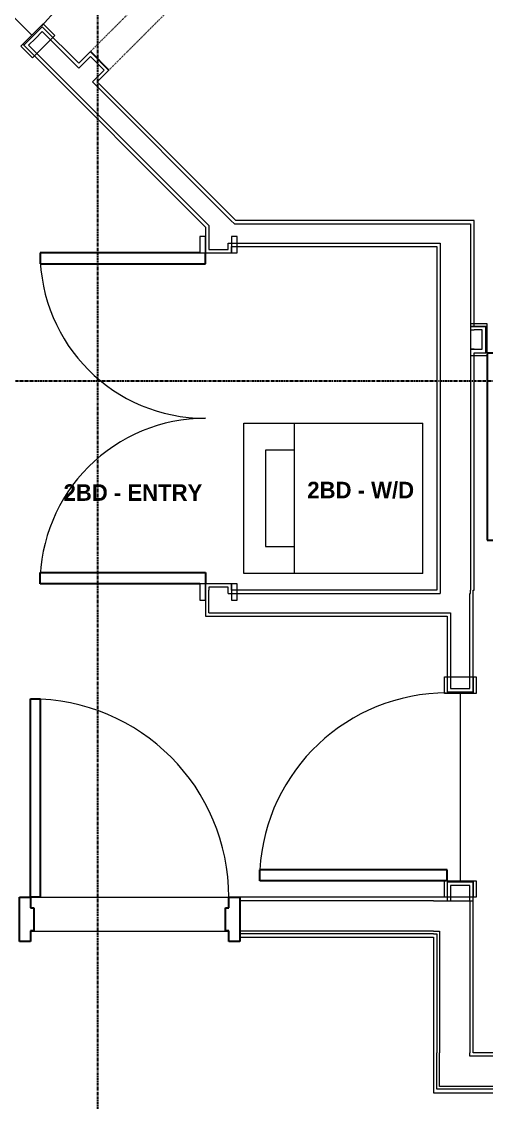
# Model space of a CAD drawing. Header units: inches. Extents: x -4093 to -1777, y 9773 to 12264.
# Drawn here: x -3495.1 to -3410.8, y 11716.4 to 11912.4 of the extents above; entities that cross this region are included whole.
import ezdxf

# ---------------------------------------------------------------- set-up
doc = ezdxf.new("R2010")
doc.units = ezdxf.units.IN
doc.header["$MEASUREMENT"] = 0
doc.linetypes.add('Grid Line 1_2_', pattern=[0.875, 0.5, -0.125, 0.125, -0.125])
doc.linetypes.add('Overhead', pattern=[0.15625, 0.09375, -0.0625])
for name, color, linetype, lineweight in [('0-1', 7, 'Continuous', 5), ('0-2', 7, 'Continuous', 9), ('0-3', 8, 'Continuous', 9), ('A-AREA-IDEN', 2, 'Continuous', 9), ('A-DETL-MEDM-1', 10, 'Continuous', 30), ('A-DETL-MEDM-2', 33, 'Overhead', 9), ('A-DOOR-1', 7, 'Continuous', 9), ('A-DOOR-2', 10, 'Continuous', 30), ('A-DOOR-3', 31, 'Overhead', 9), ('A-DOOR-FRAM-1', 10, 'Continuous', 30), ('A-FLOR-1', 7, 'Continuous', 9), ('A-FLOR-2', 192, 'Continuous', 9), ('A-WALL-1', 7, 'Continuous', 9), ('A-WALL-2', 250, 'Continuous', 18), ('I-WALL-1', 7, 'Continuous', 9), ('P-SANR-FIXT-1', 7, 'Continuous', 9), ('S-GRID-1', 1, 'Grid Line 1_2_', 30)]:
    doc.layers.add(name, color=color, linetype=linetype, lineweight=lineweight)
doc.styles.add('Century Gothic_B', font='GOTHICB.TTF', dxfattribs={"height": 3})

# ---------------------------------------------------------------- blocks, each defined once
blk = doc.blocks.new('SWING - DOUBLE - FLUSH - SWING - DOUBLE - 5-0 x 6-8 - DUMMY-3703244-BACKGROUND - 3RD FLOOR')
at = {"layer": 'A-DOOR-1'}
for p, q in [((-30, 3.375), (-33, 3.375)), ((-33, 3.375), (-33, 2.375)), ((-33, 2.375), (-30, 2.375)), ((-30, 2.375), (-30, 3.375)), ((33, 3.375), (30, 3.375)), ((30, 3.375), (30, 2.375)), ((30, 2.375), (33, 2.375)), ((33, 2.375), (33, 3.375)), ((-30, -2.375), (-33, -2.375)), ((-33, -2.375), (-33, -3.375)), ((-33, -3.375), (-30, -3.375)), ((-30, -3.375), (-30, -2.375)), ((33, -2.375), (30, -2.375)), ((30, -2.375), (30, -3.375)), ((30, -3.375), (33, -3.375)), ((33, -3.375), (33, -2.375))]:
    blk.add_line(p, q, dxfattribs=at)
for centre, start, end in [((-30, 2.375), 360, 90), ((30, 2.375), 90, 180)]:
    blk.add_arc(centre, 30, start, end, dxfattribs=at)
at = {"layer": 'A-DOOR-2'}
for p, q in [((-30, 3.375), (-30, 32.375)), ((-30, 32.375), (-28, 32.375)), ((-28, 32.375), (-28, 2.375)), ((30, 32.375), (28, 32.375)), ((28, 32.375), (28, 2.375)), ((30, 3.375), (30, 32.375)), ((-28, 2.375), (-30, 2.375)), ((28, 2.375), (30, 2.375))]:
    blk.add_line(p, q, dxfattribs=at)
blk = doc.blocks.new('Stacked Washer and Dryer - 26_x25_ - Private-3627842-BACKGROUND - 3RD FLOOR')
at = {"layer": 'P-SANR-FIXT-1'}
for p, q in [((0, 13.625), (32.4375, 13.625)), ((0, 13.625), (0, -13.625)), ((23.34375, -13.625), (23.34375, 13.625)), ((32.4375, 13.625), (32.4375, -13.625)), ((28.53125, 8.75), (23.34375, 8.75)), ((28.53125, -8.75), (28.53125, 8.75)), ((23.34375, -8.75), (28.53125, -8.75)), ((32.4375, -13.625), (0, -13.625))]:
    blk.add_line(p, q, dxfattribs=at)
blk = doc.blocks.new('SWING - SINGLE - FLUSH - SWING - FLUSH - 2-10 x 6-8 - PRIVACY-4346070-BACKGROUND - 3RD FLOOR')
at = {"layer": 'A-DOOR-1'}
for p, q in [((-20, 2.37), (-20, 2.87)), ((-20, 2.87), (-17, 2.87)), ((-20, 2.37), (-17, 2.37)), ((-20, -2.88), (-20, 2.37)), ((-17, 2.37), (-20, 2.37)), ((-17, 2.87), (-17, 2.37)), ((-17, 2.37), (-17, -2.88)), ((17, 2.37), (17, 2.87)), ((17, 2.87), (20, 2.87)), ((17, 2.37), (20, 2.37)), ((17, -2.88), (17, 2.37)), ((20, 2.37), (17, 2.37)), ((20, 2.87), (20, 2.37)), ((20, 2.37), (20, -2.88)), ((-17, -2.88), (-20, -2.88)), ((20, -2.88), (17, -2.88))]:
    blk.add_line(p, q, dxfattribs=at)
blk.add_arc((17, -2.38), 34.07, 180, 266.6343, dxfattribs=at)
at = {"layer": 'A-DOOR-2'}
for p, q in [((15, -2.38), (15, -36.38)), ((17, -2.38), (15, -2.38)), ((17, -2.38), (17, -36.38)), ((17, -36.38), (15, -36.38))]:
    blk.add_line(p, q, dxfattribs=at)
blk = doc.blocks.new('SWING - SINGLE - FLUSH - SWING - FLUSH - 2-10 x 6-8 - PRIVACY-4346067-BACKGROUND - 3RD FLOOR')
at = {"layer": 'A-DOOR-1'}
for p, q in [((-17, 2.87), (-20, 2.87)), ((-20, 2.87), (-20, -2.38)), ((-17, -2.38), (-17, 2.87)), ((20, 2.87), (17, 2.87)), ((17, 2.87), (17, -2.38)), ((20, -2.38), (20, 2.87)), ((-20, -2.38), (-17, -2.38)), ((-17, -2.38), (-20, -2.38)), ((-20, -2.38), (-20, -2.88)), ((-20, -2.88), (-17, -2.88)), ((-17, -2.88), (-17, -2.38)), ((17, -2.38), (20, -2.38)), ((20, -2.38), (17, -2.38)), ((17, -2.38), (17, -2.88)), ((17, -2.88), (20, -2.88)), ((20, -2.88), (20, -2.38))]:
    blk.add_line(p, q, dxfattribs=at)
blk.add_arc((17, 2.37), 34.07, 93.3657, 180, dxfattribs=at)
at = {"layer": 'A-DOOR-2'}
for p, q in [((15, 2.37), (15, 36.38)), ((17, 36.38), (15, 36.38)), ((17, 2.37), (17, 36.38)), ((17, 2.37), (15, 2.37))]:
    blk.add_line(p, q, dxfattribs=at)
blk = doc.blocks.new('Door-Opening - CLEAR OPENING - 3_-0_ x 6_-10_5_-4378073-BACKGROUND - 3RD FLOOR')
at = {"layer": 'A-DETL-MEDM-1'}
for p, q in [((-18.32, 2.37), (-18.32, -2.38)), ((17.68, -2.38), (17.68, 2.37))]:
    blk.add_line(p, q, dxfattribs=at)
at = {"layer": 'A-DETL-MEDM-2'}
blk.add_line((-18.32, -2.38), (17.68, -2.38), dxfattribs=at)
at = {"layer": 'A-DOOR-3'}
blk.add_line((17.68, 2.37), (-18.32, 2.37), dxfattribs=at)
blk = doc.blocks.new('CTR - 1st Phase - Unit Layouts_rvt-1-BACKGROUND - 3RD FLOOR')
at = {"layer": 'A-FLOR-1'}
for p, q in [((-3517.3, 11934.05), (-3493.26, 11910)), ((-3415.53, 11790.56), (-3415.53, 11756.56)), ((-3491.77, 11753.56), (-3457.52, 11753.56))]:
    blk.add_line(p, q, dxfattribs=at)
at = {"layer": 'A-WALL-1'}
for p, q in [((-3491.4, 11911.51), (-3494.76, 11908.15)), ((-3484.77, 11904.88), (-3491.4, 11911.51)), ((-3494.76, 11908.15), (-3461.78, 11875.17)), ((-3482.65, 11907), (-3484.77, 11904.88)), ((-3481.41, 11901.52), (-3479.29, 11903.64)), ((-3456.26, 11876.36), (-3481.41, 11901.52)), ((-3461.78, 11875.17), (-3461.78, 11870.46)), ((-3419.78, 11876.36), (-3456.26, 11876.36)), ((-3413.66, 11876.36), (-3419.78, 11876.36)), ((-3413.03, 11876.36), (-3413.66, 11876.36)), ((-3413.03, 11857.11), (-3413.03, 11876.36)), ((-3457.03, 11870.46), (-3457.03, 11871.61)), ((-3457.03, 11871.61), (-3419.78, 11871.61)), ((-3419.78, 11871.61), (-3419.78, 11809.31)), ((-3461.78, 11870.46), (-3457.03, 11870.46)), ((-3410.91, 11857.11), (-3413.03, 11857.11)), ((-3410.91, 11852.36), (-3410.91, 11857.11)), ((-3413.03, 11852.36), (-3410.91, 11852.36)), ((-3413.03, 11809.31), (-3413.03, 11852.36)), ((-3457.03, 11810.46), (-3461.78, 11810.46)), ((-3461.78, 11810.46), (-3461.78, 11809.31)), ((-3457.03, 11809.31), (-3457.03, 11810.46)), ((-3461.78, 11809.31), (-3461.78, 11805.19)), ((-3419.78, 11809.31), (-3457.03, 11809.31)), ((-3413.16, 11790.81), (-3413.16, 11809.31)), ((-3413.16, 11809.31), (-3413.03, 11809.31)), ((-3461.78, 11805.19), (-3461.78, 11804.56)), ((-3461.78, 11804.56), (-3417.91, 11804.56)), ((-3417.91, 11804.56), (-3417.91, 11790.81)), ((-3417.91, 11790.81), (-3413.16, 11790.81)), ((-3417.91, 11756.31), (-3417.91, 11752.94)), ((-3413.16, 11756.31), (-3417.91, 11756.31)), ((-3413.16, 11752.94), (-3413.16, 11756.31)), ((-3417.91, 11752.94), (-3413.16, 11752.94))]:
    blk.add_line(p, q, dxfattribs=at)
at = {"layer": 'A-WALL-2'}
for p, q in [((-3491.4, 11910.62), (-3492.64, 11909.38)), ((-3484.77, 11903.99), (-3491.4, 11910.62)), ((-3492.64, 11909.38), (-3493.88, 11908.15)), ((-3493.88, 11908.15), (-3461.78, 11876.05)), ((-3484.77, 11903.99), (-3484.33, 11904.44)), ((-3482.65, 11906.11), (-3484.33, 11904.44)), ((-3481.41, 11904.88), (-3482.65, 11906.11)), ((-3480.18, 11903.64), (-3481.41, 11904.88)), ((-3481.86, 11901.96), (-3480.18, 11903.64)), ((-3482.3, 11901.52), (-3481.86, 11901.96)), ((-3457.14, 11876.36), (-3482.3, 11901.52)), ((-3461.78, 11876.05), (-3461.47, 11875.74)), ((-3461.47, 11875.74), (-3461.16, 11875.43)), ((-3461.16, 11875.43), (-3461.16, 11871.09)), ((-3456.52, 11875.74), (-3457.14, 11876.36)), ((-3456.52, 11875.74), (-3419.78, 11875.74)), ((-3419.78, 11875.74), (-3419.16, 11875.74)), ((-3419.16, 11875.74), (-3413.66, 11875.74)), ((-3413.66, 11875.74), (-3413.66, 11856.49)), ((-3461.16, 11871.09), (-3459.41, 11871.09)), ((-3459.41, 11871.09), (-3457.66, 11871.09)), ((-3457.66, 11871.09), (-3457.66, 11872.24)), ((-3457.66, 11872.24), (-3457.03, 11872.24)), ((-3457.03, 11872.24), (-3419.78, 11872.24)), ((-3419.78, 11872.24), (-3419.16, 11872.24)), ((-3419.16, 11872.24), (-3419.16, 11809.31)), ((-3413.66, 11856.49), (-3413.03, 11856.49)), ((-3413.66, 11856.49), (-3413.03, 11856.49)), ((-3411.53, 11856.49), (-3413.03, 11856.49)), ((-3411.53, 11854.74), (-3411.53, 11856.49)), ((-3411.53, 11852.99), (-3411.53, 11854.74)), ((-3413.66, 11852.99), (-3413.03, 11852.99)), ((-3413.66, 11852.99), (-3413.66, 11809.31)), ((-3413.03, 11852.99), (-3413.66, 11852.99)), ((-3413.03, 11852.99), (-3411.53, 11852.99)), ((-3461.16, 11809.84), (-3461.16, 11809.31)), ((-3459.41, 11809.84), (-3461.16, 11809.84)), ((-3461.16, 11808.69), (-3461.16, 11809.31)), ((-3461.16, 11805.19), (-3461.16, 11808.69)), ((-3457.66, 11809.84), (-3459.41, 11809.84)), ((-3457.66, 11809.31), (-3457.66, 11809.84)), ((-3457.66, 11808.69), (-3457.66, 11809.31)), ((-3457.66, 11808.69), (-3419.16, 11808.69)), ((-3419.16, 11809.31), (-3419.16, 11808.69)), ((-3413.78, 11791.44), (-3413.78, 11808.69)), ((-3413.78, 11808.69), (-3413.66, 11808.69)), ((-3413.66, 11808.69), (-3413.66, 11809.31)), ((-3461.16, 11805.19), (-3417.91, 11805.19)), ((-3417.91, 11805.19), (-3417.28, 11805.19)), ((-3417.28, 11805.19), (-3417.28, 11791.44)), ((-3417.28, 11791.44), (-3415.53, 11791.44)), ((-3415.53, 11791.44), (-3413.78, 11791.44)), ((-3417.28, 11755.69), (-3417.28, 11752.94)), ((-3415.53, 11755.69), (-3417.28, 11755.69)), ((-3413.78, 11755.69), (-3415.53, 11755.69)), ((-3413.78, 11752.94), (-3413.78, 11755.69))]:
    blk.add_line(p, q, dxfattribs=at)
at = {"layer": '0-2'}
for name, p, rotation in [('SWING - SINGLE - FLUSH - SWING - FLUSH - 2-10 x 6-8 - PRIVACY-4346070-BACKGROUND - 3RD FLOOR', (-3505.28, 11922.02), 134.9999999999963), ('Door-Opening - CLEAR OPENING - 3_-0_ x 6_-10_5_-4378073-BACKGROUND - 3RD FLOOR', (-3468.47, 11917.82), 224.999999999999), ('SWING - DOUBLE - FLUSH - SWING - DOUBLE - 5-0 x 6-8 - DUMMY-3703244-BACKGROUND - 3RD FLOOR', (-3459.41, 11840.46), 89.99999999999878), ('SWING - SINGLE - FLUSH - SWING - FLUSH - 2-10 x 6-8 - PRIVACY-4346067-BACKGROUND - 3RD FLOOR', (-3393.66, 11854.74), 180), ('Stacked Washer and Dryer - 26_x25_ - Private-3627842-BACKGROUND - 3RD FLOOR', (-3422.34, 11825.94), 180), ('SWING - SINGLE - FLUSH - SWING - FLUSH - 2-10 x 6-8 - PRIVACY-4346070-BACKGROUND - 3RD FLOOR', (-3415.53, 11773.56), 269.9999999999995)]:
    blk.add_blockref(name, p, dxfattribs=dict(at, rotation=rotation))
blk = doc.blocks.new('HOLLOW METAL - UNIT DOOR-2191977-BACKGROUND - 3RD FLOOR')
at = {"layer": 'A-DOOR-1'}
blk.add_arc((18, -3.875), 36, 180, 270, dxfattribs=at)
at = {"layer": 'A-DOOR-2'}
for p, q in [((16.25, -3.875), (18, -3.875)), ((16.25, -39.875), (16.25, -3.875)), ((18, -3.875), (18, -39.875)), ((18, -39.875), (16.25, -39.875))]:
    blk.add_line(p, q, dxfattribs=at)
at = {"layer": 'A-DOOR-FRAM-1'}
for p, q in [((-20, 4.125), (-18, 4.125)), ((-20, -3.875), (-20, 4.125)), ((-18, 4.125), (-18, 2.1875)), ((18, 4.125), (20, 4.125)), ((18, 2.1875), (18, 4.125)), ((20, 4.125), (20, -3.875)), ((-18, 2.1875), (-17.375, 2.1875)), ((-17.375, 2.1875), (-17.375, -1.9375)), ((17.375, 2.1875), (18, 2.1875)), ((17.375, -1.9375), (17.375, 2.1875)), ((-18, -1.9375), (-18, -3.875)), ((-17.375, -1.9375), (-18, -1.9375)), ((18, -1.9375), (17.375, -1.9375)), ((18, -3.875), (18, -1.9375)), ((-18, -3.875), (-20, -3.875)), ((20, -3.875), (18, -3.875))]:
    blk.add_line(p, q, dxfattribs=at)
blk = doc.blocks.new('CTR - 1st Phase - Common Walls_rvt-1-BACKGROUND - 3RD FLOOR')
at = {"layer": 'A-WALL-2'}
for p, q in [((-3420.41, 11752.94), (-3455.52, 11752.94)), ((-3420.41, 11752.94), (-3419.28, 11752.94)), ((-3419.28, 11752.94), (-3413.78, 11752.94)), ((-3413.78, 11752.94), (-3413.78, 11725.36)), ((-3420.41, 11747.44), (-3455.52, 11747.44)), ((-3420.41, 11747.44), (-3419.78, 11747.44)), ((-3419.78, 11747.44), (-3419.28, 11747.44)), ((-3419.28, 11747.44), (-3419.28, 11725.36)), ((-3420.41, 11746.94), (-3455.52, 11746.94)), ((-3420.41, 11746.94), (-3419.78, 11746.94)), ((-3419.78, 11746.94), (-3419.78, 11725.36)), ((-3419.78, 11719.24), (-3419.78, 11725.36)), ((-3419.28, 11724.74), (-3419.28, 11725.36)), ((-3419.28, 11719.24), (-3419.28, 11724.74)), ((-3413.78, 11724.74), (-3413.78, 11725.36)), ((-3343.16, 11724.74), (-3413.78, 11724.74)), ((-3419.78, 11718.74), (-3419.78, 11719.24)), ((-3343.16, 11718.74), (-3419.78, 11718.74)), ((-3343.16, 11719.24), (-3419.28, 11719.24))]:
    blk.add_line(p, q, dxfattribs=at)
at = {"layer": 'I-WALL-1'}
for p, q in [((-3420.41, 11753.56), (-3455.52, 11753.56)), ((-3413.78, 11753.56), (-3420.41, 11753.56)), ((-3413.16, 11753.56), (-3413.78, 11753.56)), ((-3413.16, 11725.36), (-3413.16, 11753.56)), ((-3455.52, 11746.31), (-3420.41, 11746.31)), ((-3420.41, 11746.31), (-3420.41, 11725.36)), ((-3420.41, 11725.36), (-3420.41, 11718.74)), ((-3381.91, 11725.36), (-3413.16, 11725.36)), ((-3420.41, 11718.74), (-3420.41, 11718.11)), ((-3420.41, 11718.11), (-3343.16, 11718.11))]:
    blk.add_line(p, q, dxfattribs=at)
at = {"layer": '0-3', "rotation": 180}
blk.add_blockref('HOLLOW METAL - UNIT DOOR-2191977-BACKGROUND - 3RD FLOOR', (-3475.52, 11749.69), dxfattribs=at)
blk = doc.blocks.new('CTR - 1st Phase - Structure_rvt-1-BACKGROUND - 3RD FLOOR')
at = {"layer": 'S-GRID-1'}
for p, q in [((-3481.32, 9772.61), (-3481.32, 12247.5)), ((-1777.25, 11847.19), (-4076.95, 11847.19))]:
    blk.add_line(p, q, dxfattribs=at)

msp = doc.modelspace()

# ---------------------------------------------------------------- linework, layer by layer
at = {"layer": 'A-FLOR-2'}
msp.add_line((-3493.52, 11747.44), (-3457.52, 11747.44), dxfattribs=at)

# ---------------------------------------------------------------- block references
at = {"layer": '0-1'}
for name in ['CTR - 1st Phase - Structure_rvt-1-BACKGROUND - 3RD FLOOR', 'CTR - 1st Phase - Unit Layouts_rvt-1-BACKGROUND - 3RD FLOOR', 'CTR - 1st Phase - Common Walls_rvt-1-BACKGROUND - 3RD FLOOR']:
    msp.add_blockref(name, (0, 0), dxfattribs=at)

# ---------------------------------------------------------------- texts
at = {"layer": 'A-AREA-IDEN', "char_height": 3, "attachment_point": 1, "style": 'Century Gothic_B'}
for s, insert, width in [('2BD - ENTRY', (-3487.53, 11828.49), 29.492), ('2BD - W/D', (-3443.29, 11828.95), 25.149)]:
    msp.add_mtext(s, dxfattribs=dict(at, insert=insert, width=width))

doc.saveas('drawing.dxf')
